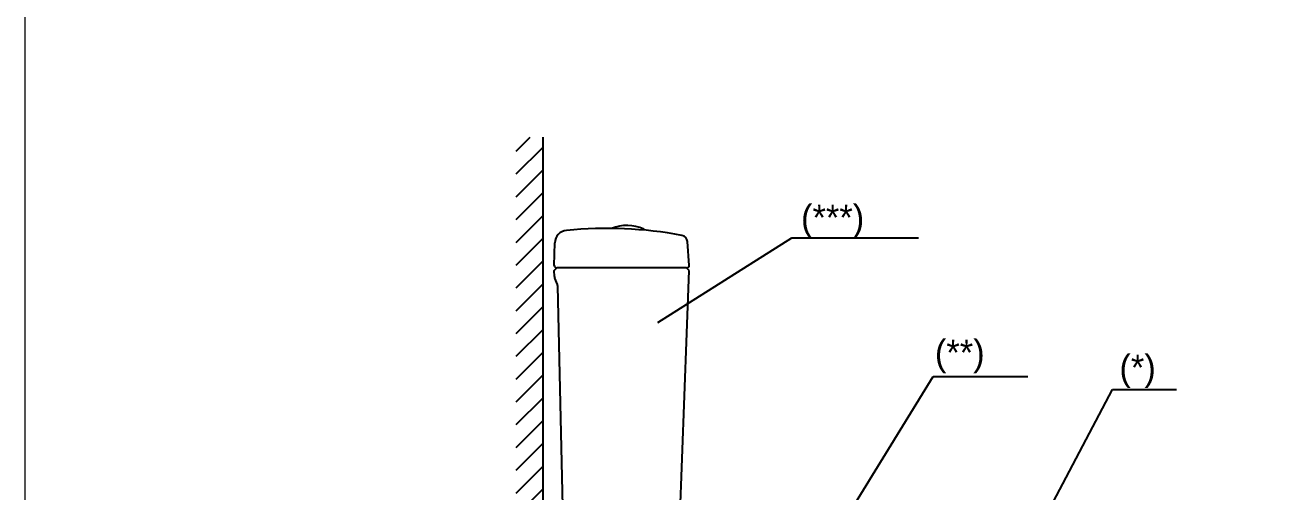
# Model space of a CAD drawing. Header units: inches. Extents: x 242965 to 445791, y 236206 to 423703.
# Drawn here: x 419264 to 420733, y 364926 to 365469 of the extents above; entities that cross this region are included whole.
import ezdxf

# ---------------------------------------------------------------- set-up
doc = ezdxf.new("R2010")
doc.units = ezdxf.units.IN
doc.header["$MEASUREMENT"] = 0
doc.linetypes.add('ACAD_ISO02W100', pattern=[15, 12, -3])
doc.layers.add('2', color=181, linetype='Continuous', lineweight=20)
doc.layers.add('net khuat', color=212, linetype='ACAD_ISO02W100')
doc.dimstyles.get("Standard").update_dxf_attribs({"dimtxt": 0.18, "dimasz": 0.18, "dimexe": 0.18, "dimexo": 0.0625, "dimgap": 0.09, "dimtad": 0, "dimtih": 1, "dimtoh": 1, "dimdec": 4, "dimzin": 0, "dimdsep": 46, "dimtxsty": 'Standard', "dimcen": 0.09, "dimadec": 0, "dimazin": 0, "dimtfac": 1, "dimtdec": 4, "dimtofl": 0, "dimtmove": 0, "dimatfit": 3, "dimfxl": 1, "dimtolj": 1, "dimtzin": 0, "dimarcsym": 0})

msp = doc.modelspace()

# ---------------------------------------------------------------- hatches: boundary and pattern name
h = msp.add_hatch()
h.set_pattern_fill('ANSI31', scale=150, style=0)
h.set_pattern_definition([(45, (419005.159, 364439.35), (-13.25825, 13.25825), [])])
h.paths.add_polyline_path([(419866.803, 365338.823), (419835.466, 365338.823), (419835.466, 364443.675), (419866.803, 364443.675)])

# ---------------------------------------------------------------- linework, layer by layer
at = {"color": 7}
for p, q in [((420036.67, 365189.825), (420034.622, 365217.473)), ((419879.67, 365189.825), (419880.337, 365216.016)), ((419879.67, 365189.825), (419879.67, 365189.825)), ((420036.67, 365189.825), (420036.67, 365189.825)), ((419879.67, 365183.825), (419882.668, 365186.832)), ((419879.917, 365176.724), (419879.67, 365183.825)), ((419883.304, 365167.685), (419880.292, 365174.993)), ((420014.35, 365186.825), (419882.661, 365186.825)), ((420033.67, 365186.825), (420014.35, 365186.825)), ((420024.68, 364869.71), (420036.67, 365183.825)), ((420036.67, 365183.825), (420033.667, 365186.825)), ((419890.502, 364869.755), (419883.68, 365165.894))]:
    msp.add_line(p, q, dxfattribs=at)
msp.add_lwpolyline([(419866.803, 364469.829), (419866.803, 365338.823)], dxfattribs=at)
for centre, radius, start, end in [((419940.417, 364752.825), 480, 79.473904, 95.564029), ((419964.132, 365190.432), 45.925, 64.782967, 112.736424), ((419895.332, 365215.634), 15, 95.564029, 178.541181), ((419983.485, 365231.527), 0.5, 0, 64.782967), ((420026.644, 365216.882), 8, 4.23574, 79.473904), ((419882.67, 365189.825), 3, 180, 270), ((420033.67, 365189.825), 3, 270, 0), ((419884.914, 365176.898), 5, 181.998176, 202.399672), ((419878.681, 365165.779), 5, 1.31975, 22.399672)]:
    msp.add_arc(centre, radius, start, end, dxfattribs=at)
at = {"layer": '2'}
msp.add_lwpolyline([(419264.376, 366410.261), (421697.533, 366410.261), (421697.533, 363849.201), (419264.376, 363849.201)], close=True, dxfattribs=at)
at = {"layer": 'net khuat', "color": 7, "ltscale": 5}
msp.add_line((419983.985, 365231.527), (419983.985, 365230.843), dxfattribs=at)

# ---------------------------------------------------------------- texts
at = {"insert": (420166.695, 365260.477), "char_height": 30, "attachment_point": 1}
msp.add_mtext_dynamic_manual_height_columns('(***)', width=273.29278, gutter_width=150, heights=[0], dxfattribs=at)
at = {"color": 7, "char_height": 30, "attachment_point": 1}
for s, insert, width in [('(**)', (420322.367, 365103.373), 219.48191), ('(*)', (420537.024, 365085.997), 199.27323)]:
    msp.add_mtext(s, dxfattribs=dict(at, insert=insert, width=width))

# ---------------------------------------------------------------- leaders
at = {"color": 7}
for points in [[(420000.008, 365123.306), (420155.914, 365222.055), (420303.475, 365222.055)], [(420230.093, 364913.718), (420320.331, 365060.483), (420430.334, 365060.483)], [(420419.781, 364838.461), (420528.977, 365045.363), (420603.58, 365045.363)]]:
    msp.add_leader(points, dimstyle='Standard', override={"dimgap": 5, "dimtad": 0}, dxfattribs=at)

doc.saveas('drawing.dxf')
